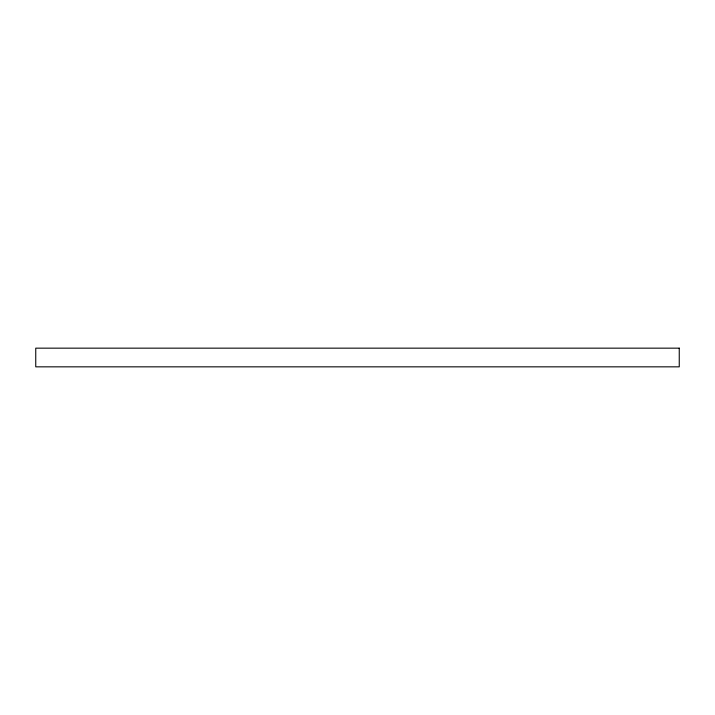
<?xml version="1.0" encoding="UTF-8"?>
<svg xmlns="http://www.w3.org/2000/svg" width="715" height="715" viewBox="0 0 715 715"><rect width="100%" height="100%" fill="white"/><g stroke="black" fill="none" stroke-linecap="round" stroke-linejoin="round"><path stroke-width="1.07" d="M679.25 348.16L35.75 348.16L35.75 366.84L679.25 366.84L679.25 348.16"/></g></svg>
